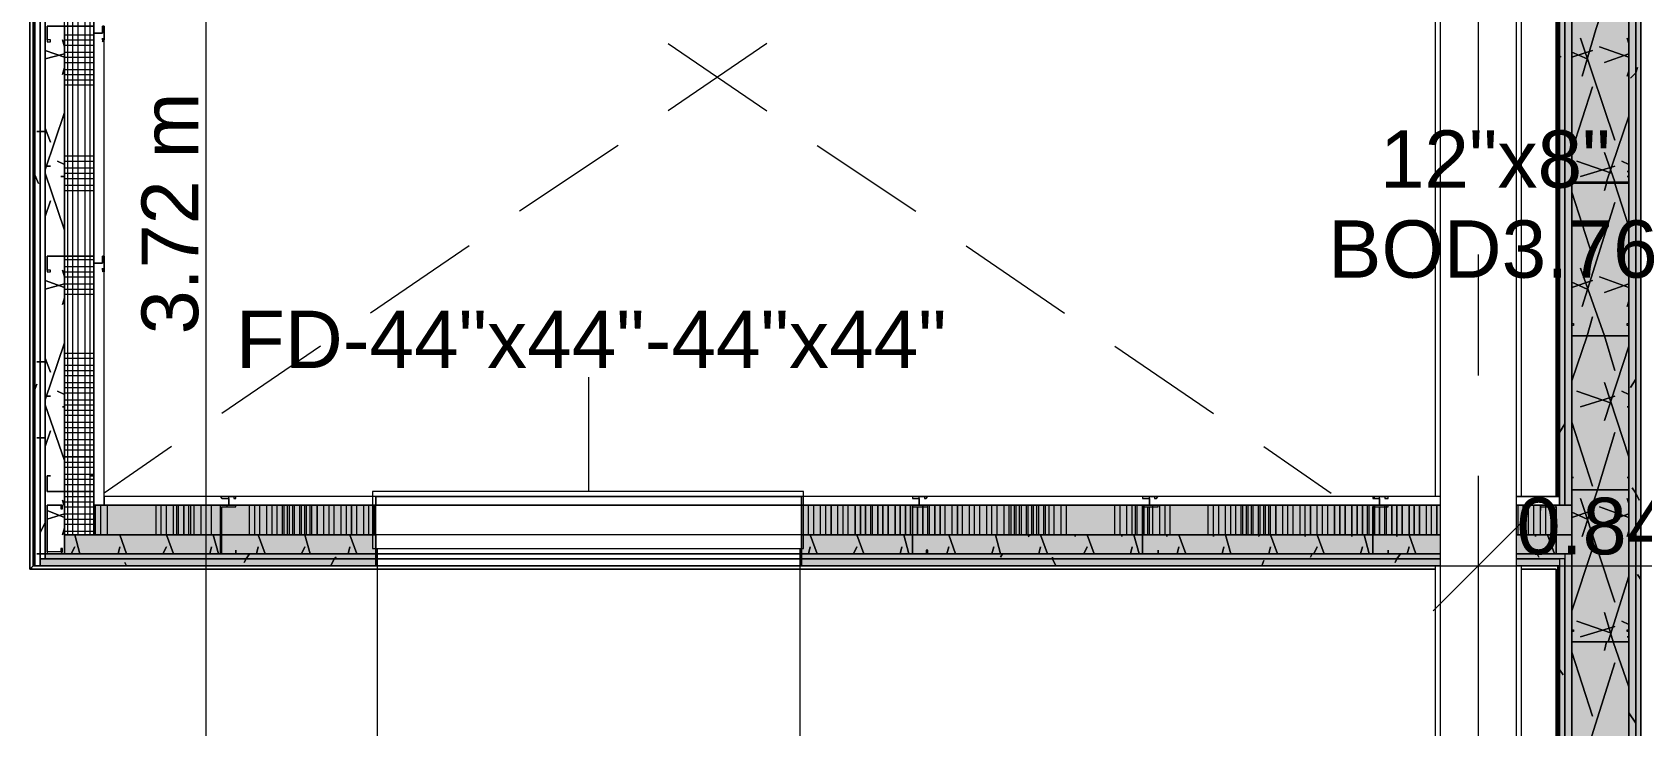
# Model space of a CAD drawing. Header units: metres. Extents: x -2 to 237, y -8 to 52.
# Drawn here: x 12.234 to 16.495, y 29.631 to 31.468 of the extents above; entities that cross this region are included whole.
import ezdxf

# ---------------------------------------------------------------- set-up
doc = ezdxf.new("R2010")
doc.units = ezdxf.units.M
doc.layers.add('HVAC - Ductos', color=5, linetype='Continuous', lineweight=0)
doc.layers.add('PDF4_Text', color=7, linetype='Continuous', lineweight=0)
doc.layers.add('PDF4_Geometry', color=7, linetype='Continuous', lineweight=0, true_color=0xaaaaaa)
doc.layers.add('PDF4_Solid Fills', color=7, linetype='Continuous', lineweight=0, true_color=0xffffff)
doc.styles.add('PDF Helvetica', font='')
doc.styles.get('PDF Helvetica').set_extended_font_data('Helvetica')

msp = doc.modelspace()

# ---------------------------------------------------------------- hatches: boundary and pattern name
at = {"layer": 'PDF4_Solid Fills', "lineweight": 0, "transparency": 33554559}
h = msp.add_hatch(color=256, dxfattribs=at)
h.paths.add_polyline_path([(16.31, 27.0947), (16.4611, 27.0947), (16.4611, 33.3898), (16.31, 33.3898)])
h.paths.add_polyline_path([(16.3832, 23.3881), (16.3832, 23.3103), (16.4611, 23.3103), (16.4611, 23.3881)])
h.paths.add_polyline_path([(16.3832, 23.3927), (16.4611, 23.3927), (16.4611, 24.8588), (16.31, 24.8588), (16.31, 23.4157), (16.3832, 23.4157)])
h = msp.add_hatch(color=256, dxfattribs=at)
h.paths.add_polyline_path([(16.31, 27.0947), (16.4611, 27.0947), (16.4611, 33.2845), (16.31, 33.2845)])
h.paths.add_polyline_path([(16.4611, 24.8588), (16.31, 24.8588), (16.31, 23.2003), (16.4611, 23.2003)])
h = msp.add_hatch(color=256, dxfattribs=at)
h.paths.add_polyline_path([(16.4611, 27.0947), (16.4795, 27.0947), (16.4795, 33.2845), (16.4611, 33.2845)])
h.paths.add_polyline_path([(16.4795, 24.8588), (16.4611, 24.8588), (16.4611, 23.3102), (16.4795, 23.3102)])
h = msp.add_hatch(color=256, dxfattribs=at)
h.paths.add_polyline_path([(16.4611, 27.0947), (16.4795, 27.0947), (16.4795, 33.2845), (16.4611, 33.2845)])
h.paths.add_polyline_path([(16.4795, 24.8588), (16.4611, 24.8588), (16.4611, 23.3102), (16.4795, 23.3102)])
h = msp.add_hatch(color=256, dxfattribs=at)
h.paths.add_polyline_path([(16.4932, 27.0947), (16.4932, 33.2845), (16.4795, 33.2845), (16.4795, 27.0947)])
h.paths.add_polyline_path([(16.4932, 23.3102), (16.4932, 24.8588), (16.4795, 24.8588), (16.4795, 23.3102)])
h = msp.add_hatch(color=256, dxfattribs=at)
h.paths.add_polyline_path([(16.4932, 27.0947), (16.4932, 33.2845), (16.4795, 33.2845), (16.4795, 27.0947)])
h.paths.add_polyline_path([(16.4932, 23.3102), (16.4932, 24.8588), (16.4795, 24.8588), (16.4795, 23.3102)])
h = msp.add_hatch(color=256, dxfattribs=at)
h.paths.add_polyline_path([(16.2916, 30.2148), (16.3099, 30.2148), (16.3099, 33.2065), (16.2916, 33.2065)])
h.paths.add_polyline_path([(16.2916, 23.4157), (16.3099, 23.4157), (16.3099, 24.8588), (16.2916, 24.8588)])
h.paths.add_polyline_path([(16.2916, 27.0947), (16.3099, 27.0947), (16.3099, 30.0865), (16.2916, 30.0865)])
h = msp.add_hatch(color=256, dxfattribs=at)
h.paths.add_polyline_path([(16.2916, 24.8588), (16.2778, 24.8588), (16.2778, 23.4157), (16.2916, 23.4157)])
h.paths.add_polyline_path([(16.2778, 30.2148), (16.2916, 30.2148), (16.2916, 33.1883), (16.2778, 33.1883)])
h.paths.add_polyline_path([(16.2778, 27.0947), (16.2916, 27.0947), (16.2916, 30.0727), (16.2778, 30.0727)])
h = msp.add_hatch(color=256, dxfattribs=at)
h.paths.add_polyline_path([(13.144, 30.1369), (13.144, 30.2148), (12.3972, 30.2148), (12.3972, 30.1369)])
h.paths.add_polyline_path([(16.1633, 30.2148), (16.1633, 30.1369), (16.3099, 30.1369), (16.3099, 30.2148), (16.2687, 30.2148), (16.2274, 30.2102), (16.2274, 30.2148)])
h.paths.add_polyline_path([(14.2711, 30.2148), (14.2711, 30.1369), (15.9617, 30.1369), (15.9617, 30.2148)])
h = msp.add_hatch(color=256, dxfattribs=at)
h.paths.add_polyline_path([(13.144, 30.1369), (13.144, 30.2148), (12.3972, 30.2148), (12.3972, 30.1369)])
h.paths.add_polyline_path([(16.1633, 30.2148), (16.1633, 30.1369), (16.3099, 30.1369), (16.3099, 30.2148)])
h.paths.add_polyline_path([(14.2711, 30.2148), (14.2711, 30.1369), (15.9617, 30.1369), (15.9617, 30.2148)])
h = msp.add_hatch(color=256, dxfattribs=at)
h.paths.add_polyline_path([(13.144, 30.0865), (13.144, 30.1369), (12.3193, 30.1369), (12.3193, 30.0865)])
h.paths.add_polyline_path([(16.1633, 30.1369), (16.1633, 30.0865), (16.3099, 30.0865), (16.3099, 30.1369)])
h.paths.add_polyline_path([(14.2711, 30.1369), (14.2711, 30.0865), (15.9617, 30.0865), (15.9617, 30.1369)])
h = msp.add_hatch(color=256, dxfattribs=at)
h.paths.add_polyline_path([(13.144, 30.0865), (13.144, 30.1369), (12.3193, 30.1369), (12.3193, 30.0865)])
h.paths.add_polyline_path([(16.1633, 30.1369), (16.1633, 30.0865), (16.3099, 30.0865), (16.3099, 30.1369)])
h.paths.add_polyline_path([(14.2711, 30.1369), (14.2711, 30.0865), (15.9617, 30.0865), (15.9617, 30.1369)])
h = msp.add_hatch(color=256, dxfattribs=at)
h.paths.add_polyline_path([(13.144, 30.0727), (13.144, 30.0865), (12.2689, 30.0865), (12.2689, 30.0727)])
h.paths.add_polyline_path([(16.1633, 30.0865), (16.1633, 30.0727), (16.2916, 30.0727), (16.2916, 30.0865)])
h.paths.add_polyline_path([(14.2711, 30.0865), (14.2711, 30.0727), (15.9617, 30.0727), (15.9617, 30.0865)])
h = msp.add_hatch(color=256, dxfattribs=at)
h.paths.add_polyline_path([(13.144, 30.0727), (13.144, 30.0865), (12.2689, 30.0865), (12.2689, 30.0727)])
h.paths.add_polyline_path([(16.1633, 30.0865), (16.1633, 30.0727), (16.2916, 30.0727), (16.2916, 30.0865)])
h.paths.add_polyline_path([(14.2711, 30.0865), (14.2711, 30.0727), (15.9617, 30.0727), (15.9617, 30.0865)])
h = msp.add_hatch(color=256, dxfattribs=at)
h.paths.add_polyline_path([(16.2916, 27.0947), (16.3099, 27.0947), (16.3099, 30.0865), (16.2916, 30.0865)])
h.paths.add_polyline_path([(16.2916, 23.4157), (16.3099, 23.4157), (16.3099, 24.8588), (16.2916, 24.8588)])
h = msp.add_hatch(color=256, dxfattribs=at)
h.paths.add_polyline_path([(13.144, 30.0544), (13.144, 30.0727), (12.2552, 30.0727), (12.2552, 30.0544)])
h.paths.add_polyline_path([(16.1633, 30.0544), (16.2778, 30.0544), (16.2778, 30.0727), (16.1633, 30.0727)])
h.paths.add_polyline_path([(15.9617, 30.0544), (15.9617, 30.0727), (14.2711, 30.0727), (14.2711, 30.0544)])
h = msp.add_hatch(color=256, dxfattribs=at)
h.paths.add_polyline_path([(13.144, 30.0544), (13.144, 30.0727), (12.2552, 30.0727), (12.2552, 30.0544)])
h.paths.add_polyline_path([(16.1633, 30.0544), (16.2778, 30.0544), (16.2778, 30.0727), (16.1633, 30.0727)])
h.paths.add_polyline_path([(15.9617, 30.0544), (15.9617, 30.0727), (14.2711, 30.0727), (14.2711, 30.0544)])
h = msp.add_hatch(color=256, dxfattribs=at)
h.paths.add_polyline_path([(16.2778, 27.0947), (16.2916, 27.0947), (16.2916, 30.0727), (16.2778, 30.0727)])
h.paths.add_polyline_path([(16.2778, 23.4157), (16.2916, 23.4157), (16.2916, 24.8588), (16.2778, 24.8588)])

# ---------------------------------------------------------------- linework, layer by layer
at = {"layer": 'HVAC - Ductos', "lineweight": 0}
for points in [[(12.695, 28.8861), (12.695, 33.0828)], [(13.7076, 30.2514), (13.7076, 30.5538)], [(16.0625, 30.2927), (16.0625, 30.0544), (16.0625, 29.8162)], [(16.1816, 30.1736), (16.0625, 30.0544), (15.9434, 29.9353)], [(15.8242, 30.0544), (17.1438, 30.0544)]]:
    msp.add_lwpolyline(points, dxfattribs=at)
for points in [[(14.2757, 30.2514), (13.1348, 30.2514), (13.1348, 30.1002), (14.2757, 30.1002)], [(14.2665, 30.1002), (14.2665, 24.4052), (13.1486, 24.4052), (13.1486, 30.1002)]]:
    msp.add_lwpolyline(points, close=True, dxfattribs=at)
at = {"layer": 'PDF4_Geometry', "lineweight": 0}
for points in [[(16.1633, 30.0544), (16.2778, 30.0544), (16.2778, 27.0947), (16.4932, 27.0947), (16.4932, 33.2845), (18.7565, 33.2845), (18.7565, 33.3898), (16.2778, 33.3898), (6.4457, 33.3898), (6.4457, 33.1745), (6.4457, 27.1771), (6.6656, 27.1771), (6.6656, 30.0727), (9.6574, 30.0727), (9.8406, 30.0727), (9.8406, 30.4072), (9.6574, 30.4072), (9.6574, 30.2606), (9.4787, 30.2606)], [(16.2778, 27.0947), (16.4932, 27.0947), (16.4932, 33.2845), (16.4795, 33.2845)], [(16.2916, 27.0947), (16.31, 27.0947), (16.4611, 27.0947), (16.4611, 33.2845), (16.31, 33.2845), (16.31, 33.2065), (16.31, 30.2148), (16.31, 30.1369)], [(16.4611, 24.8588), (16.4795, 24.8588), (16.4795, 25.0375), (16.4795, 27.0947), (16.4795, 33.2845), (16.4611, 33.2845)], [(14.2711, 30.2148), (14.2711, 30.1369), (14.5644, 30.1369), (15.1737, 30.1369), (15.783, 30.1369), (15.9617, 30.1369), (15.783, 30.1369), (15.1737, 30.1369), (14.5644, 30.1369), (14.2711, 30.1369), (14.2711, 30.0865), (15.9617, 30.0865), (14.2711, 30.0865), (13.144, 30.0865), (12.4247, 30.0865), (12.3193, 30.0865), (12.2689, 30.0865), (12.2689, 33.1745), (12.2689, 33.1883), (12.2689, 33.2065), (12.3193, 33.2065), (12.2689, 33.2065), (9.8086, 33.2065)], [(12.3193, 33.1653), (12.3193, 33.2065), (12.2689, 33.2065), (12.2689, 30.0865), (12.3193, 30.0865), (12.3193, 30.2514), (12.3193, 30.8745), (12.3193, 31.4839), (12.3193, 32.0933), (12.3193, 32.7026)], [(12.3193, 33.2065), (12.3193, 33.1653), (12.3193, 33.1745), (12.3193, 33.2065), (12.3972, 33.2065), (12.3972, 33.1883), (12.3972, 33.1745), (12.4247, 33.1745), (16.2778, 33.1745), (16.2778, 30.2376), (16.2778, 33.1287), (16.2778, 30.2376)], [(12.3193, 31.4839), (12.3193, 30.8745), (12.3193, 30.2514), (12.3193, 30.1369), (12.3972, 30.1369), (12.3972, 33.2065)], [(6.7985, 30.2606), (6.6656, 30.2606), (6.6656, 33.1745), (9.6574, 33.1745), (9.6574, 31.5435), (9.8406, 31.5435), (9.8406, 33.1745), (12.2369, 33.1745), (12.2369, 30.0544), (12.4247, 30.0544), (13.144, 30.0544), (13.144, 30.2376), (12.4247, 30.2376), (12.4247, 30.8379)], [(14.2711, 30.0865), (14.2711, 30.0727), (13.144, 30.0727), (12.4247, 30.0727), (12.2689, 30.0727), (12.2552, 30.0727), (12.2552, 33.1745), (12.2552, 33.1883), (9.8269, 33.1883), (9.8269, 33.1745), (9.8269, 31.5435), (9.8406, 31.5435), (9.8406, 30.4072), (9.8406, 30.0773), (9.8406, 30.0727), (9.8269, 30.0727), (9.6574, 30.0727)], [(13.144, 30.0727), (13.144, 30.0544), (12.2415, 30.0544), (13.144, 30.0544), (14.2711, 30.0544), (14.2711, 30.0727), (14.2711, 30.0544), (15.9617, 30.0544), (14.2711, 30.0544), (13.144, 30.0544), (12.4247, 30.0544), (12.2552, 30.0544), (12.2415, 30.0544), (12.2369, 30.0544), (12.2415, 30.0544), (12.2415, 33.1745), (9.8406, 33.1745)], [(12.2552, 30.0544), (12.2369, 30.0544), (12.2369, 33.1745), (12.0032, 33.1745)], [(12.0032, 33.1745), (12.2369, 33.1745), (12.0032, 33.1745), (12.2369, 33.1745), (12.2369, 30.0544), (12.2552, 30.0544), (12.4247, 30.0544)], [(12.0032, 33.1699), (12.2369, 33.1699), (12.2369, 30.0544), (12.2323, 30.0498)], [(12.2323, 30.0498), (12.2369, 30.0544), (12.2369, 33.1699), (12.0032, 33.1699)], [(12.2369, 33.1745), (12.2369, 30.0544), (12.2369, 33.1745)], [(12.2369, 33.1745), (12.2369, 30.0544), (12.2369, 33.1745)], [(16.2916, 30.2148), (16.2916, 33.1883), (16.2778, 33.1883), (12.3972, 33.1883)], [(13.144, 30.0544), (13.144, 30.2376), (14.2711, 30.2376), (14.2711, 30.2148), (13.144, 30.2148), (12.4247, 30.2148), (12.3972, 30.2148), (12.3972, 33.1745), (12.4247, 33.1745), (16.2778, 33.1745), (16.2733, 33.1699), (16.2687, 33.1653), (12.4247, 33.1653), (16.2687, 33.1653), (16.2733, 33.1699), (16.2778, 33.1745), (12.4247, 33.1745), (16.2778, 33.1745), (16.2778, 30.2376), (16.2778, 33.1745), (12.4247, 33.1745), (16.2778, 33.1745), (12.4247, 33.1745)], [(12.4247, 32.7026), (12.4247, 33.1745), (12.3972, 33.1745), (12.3972, 30.2148), (12.4247, 30.2148), (12.4247, 30.8379)], [(12.4247, 32.7026), (12.4247, 33.1745), (16.2778, 33.1745), (16.2778, 30.2376), (16.1633, 30.2376)], [(16.1633, 28.6799), (16.1633, 32.6431), (16.1633, 32.6476), (16.1633, 32.6522), (16.1587, 32.6567), (16.1541, 32.6567), (16.1495, 32.6613), (16.1404, 32.6613), (15.9846, 32.6613), (15.98, 32.6613), (15.9755, 32.6567), (15.9709, 32.6567), (15.9663, 32.6522), (15.9617, 32.6476), (15.9617, 32.6431), (15.9617, 28.6799)], [(16.0625, 32.4644), (16.0625, 31.1952)], [(15.948, 32.2902), (15.948, 30.2376)], [(16.1771, 30.2376), (16.1771, 32.2902)], [(15.9617, 30.1369), (15.783, 30.1369), (15.1737, 30.1369), (14.5644, 30.1369), (14.2711, 30.1369), (13.144, 30.1369), (12.7363, 30.1369), (13.144, 30.1369), (13.144, 30.2148), (12.3972, 30.2148), (12.3972, 30.1369), (12.7317, 30.1369), (12.4247, 30.1369), (12.3972, 30.1369), (12.3193, 30.1369), (12.3193, 30.2514), (12.3193, 30.8745), (12.3193, 31.4839)], [(12.4247, 30.8745), (12.4247, 31.4472)], [(12.4247, 30.8745), (12.4247, 31.4472)], [(14.1794, 31.438), (13.9183, 31.2594)], [(13.9183, 31.438), (14.1794, 31.2594)], [(13.7854, 31.1677), (13.5243, 30.9937)], [(14.3123, 31.1677), (14.5735, 30.9937)], [(13.3914, 30.902), (13.1302, 30.7234)], [(14.7064, 30.902), (14.9675, 30.7234)], [(12.3972, 30.8654), (12.3972, 30.8699)], [(16.0625, 30.8791), (16.0625, 30.5584)], [(12.9974, 30.6363), (12.7363, 30.4576)], [(15.1004, 30.6363), (15.3615, 30.4576)], [(12.6034, 30.3705), (12.4247, 30.2468)], [(15.4944, 30.3705), (15.6731, 30.2468)], [(12.75, 30.2102), (12.75, 30.2148)], [(12.7729, 30.2331), (12.7729, 30.2376)], [(14.2711, 30.0544), (15.9617, 30.0544), (14.2711, 30.0544), (14.2711, 30.2376), (14.2711, 30.2148), (15.9617, 30.2148), (14.2711, 30.2148), (14.2711, 30.1369), (13.144, 30.1369), (13.144, 30.2148)], [(15.9617, 30.2376), (14.2711, 30.2376), (13.144, 30.2376), (13.144, 30.2148), (14.2711, 30.2148), (15.9617, 30.2148)], [(15.9617, 30.2376), (14.2711, 30.2376), (14.2711, 30.0544), (15.9617, 30.0544)], [(15.7876, 30.2331), (15.7876, 30.2376), (15.7922, 30.2376)], [(16.0625, 30.2422), (16.0625, 28.9731)], [(16.1633, 30.2376), (16.2778, 30.2376), (16.2778, 30.2148), (16.1633, 30.2148), (16.2778, 30.2148), (16.2916, 30.2148), (16.31, 30.2148), (16.31, 30.1369), (16.2778, 30.1369), (16.2687, 30.1369), (16.1633, 30.1369), (16.2687, 30.1369), (16.31, 30.1369), (16.31, 30.2148), (16.1633, 30.2148)], [(12.7317, 30.1964), (12.7363, 30.1964)], [(12.7317, 30.1369), (12.3193, 30.1369), (12.3193, 30.0865), (13.144, 30.0865), (14.2711, 30.0865), (14.2711, 30.1369)], [(12.7363, 30.1369), (13.144, 30.1369), (13.144, 30.0865), (13.144, 30.0727), (14.2711, 30.0727), (15.9617, 30.0727)], [(13.144, 30.1369), (13.144, 30.0865)], [(16.1633, 30.0865), (16.31, 30.0865), (16.31, 30.1369), (16.2687, 30.1369), (16.1633, 30.1369)], [(15.9617, 30.0865), (14.2711, 30.0865), (14.2711, 30.0727), (15.9617, 30.0727), (14.2711, 30.0727)], [(16.2778, 23.4157), (16.2916, 23.4157), (16.31, 23.4157), (16.31, 24.8588), (16.31, 25.0375), (16.31, 24.8588), (16.4611, 24.8588), (16.4611, 25.0375), (16.4611, 27.0947), (16.4611, 25.0375), (16.31, 25.0375), (16.31, 27.0947), (16.31, 30.0865), (16.2916, 30.0865), (16.2778, 30.0865), (16.1633, 30.0865), (16.2916, 30.0865), (16.2916, 30.0727), (16.1633, 30.0727), (16.2778, 30.0727), (16.2778, 30.0544), (16.1633, 30.0544), (16.2778, 30.0544), (16.1771, 30.0544)], [(6.6656, 23.4203), (6.6656, 30.0407), (6.6656, 23.4203), (16.2778, 23.4203), (16.2778, 30.0544), (16.2778, 23.4157), (16.2778, 24.8588), (16.2778, 25.0375), (16.2778, 27.0947), (16.2778, 25.0375), (16.2916, 25.0375), (16.2916, 27.0947), (16.2916, 25.0375), (16.31, 25.0375), (16.31, 27.0947)], [(15.948, 30.0544), (12.2369, 30.0544), (15.948, 30.0544), (12.2369, 30.0544), (12.2323, 30.0498), (12.2323, 30.0453), (12.2277, 30.0453), (15.948, 30.0453), (12.2277, 30.0453), (12.2323, 30.0453), (12.2323, 30.0498), (12.2369, 30.0544), (15.948, 30.0544), (12.2369, 30.0544), (15.948, 30.0544), (12.2369, 30.0544), (15.948, 30.0544), (15.948, 28.5746), (15.948, 28.5654), (15.9526, 28.5608), (15.9571, 28.5562), (15.9617, 28.5516), (15.9709, 28.5516), (15.9755, 28.5516)], [(13.144, 30.0544), (14.2711, 30.0544), (13.144, 30.0544)], [(16.1495, 28.5516), (16.1541, 28.5516), (16.1633, 28.5516), (16.1679, 28.5562), (16.1725, 28.5608), (16.1771, 28.5654), (16.1771, 28.5746), (16.1771, 30.0544), (16.2733, 30.0544), (16.2733, 23.4203), (16.2733, 30.0544), (16.1771, 30.0544), (16.2778, 30.0544), (16.2778, 23.4203)], [(16.2687, 23.4294), (16.2687, 30.0453), (16.2687, 23.4294), (16.2687, 23.4248), (16.2733, 23.4203), (16.2778, 23.4203), (16.2778, 30.0544), (16.2778, 27.0947), (16.2778, 25.0375), (16.2778, 24.8588), (16.2778, 23.4157), (16.2778, 24.8588), (16.2778, 25.0375), (16.2778, 27.0947), (16.2916, 27.0947), (16.2916, 30.0727), (16.2778, 30.0727), (16.1633, 30.0727)], [(16.1633, 30.0544), (16.2778, 30.0544), (16.1633, 30.0544)], [(16.1771, 30.0544), (16.2778, 30.0544), (16.1771, 30.0544)], [(16.1771, 30.0544), (16.2778, 30.0544), (16.1771, 30.0544)], [(16.2687, 23.4294), (16.2687, 30.0453), (16.2687, 23.4294)], [(16.2778, 23.4203), (16.2778, 30.0544), (16.2778, 23.4157), (16.2916, 23.4157), (16.2916, 24.8588), (16.2916, 25.0375), (16.2916, 24.8588), (16.2778, 24.8588)], [(16.2778, 30.0544), (16.2778, 27.0947), (16.2778, 30.0544)]]:
    msp.add_lwpolyline(points, dxfattribs=at)
for points in [[(16.2778, 33.3898), (16.2778, 30.2376), (16.2778, 33.2065), (16.2778, 33.3577)], [(16.2778, 30.2148), (16.2916, 30.2148), (16.2916, 33.2065), (16.2916, 33.3577), (16.2916, 33.3898), (16.2778, 33.3898), (16.2778, 33.3577), (16.2778, 33.2065)], [(16.2916, 30.2148), (16.31, 30.2148), (16.31, 33.1287), (16.31, 33.3898), (16.2916, 33.3898), (16.2916, 33.3577), (16.2916, 33.2065)], [(16.31, 27.0947), (16.4611, 27.0947), (16.4611, 33.3898), (16.31, 33.3898), (16.31, 33.1287)], [(16.4611, 27.0947), (16.4795, 27.0947), (16.4795, 33.2845), (16.4611, 33.2845)], [(16.4795, 27.0947), (16.4932, 27.0947), (16.4932, 33.2845), (16.4795, 33.2845)], [(16.4932, 33.2845), (16.4932, 28.3729), (16.4932, 33.2845), (16.4932, 28.3592), (16.4932, 33.2845), (16.4932, 28.3592)], [(16.4932, 24.8588), (16.4932, 25.0375), (16.4932, 27.0947), (16.4932, 33.2845), (16.4932, 27.0947), (16.4932, 25.0375)], [(15.948, 30.0453), (12.2277, 30.0453), (12.2277, 33.1653), (12.2277, 30.0453), (12.2277, 33.1653), (12.2277, 30.0453)], [(12.2369, 30.0544), (12.2415, 30.0544), (12.2415, 33.1745), (12.2369, 33.1745)], [(12.2415, 33.1745), (12.2415, 30.0544), (12.2552, 30.0544), (12.2552, 33.1745)], [(12.2689, 30.0727), (12.2689, 33.1883), (12.2552, 33.1883), (12.2552, 30.0727)], [(16.2687, 33.1653), (16.2733, 33.1699), (16.2778, 33.1745), (16.2733, 33.1699), (16.2687, 33.1653), (16.2687, 30.2376), (16.2687, 33.1653), (12.4247, 33.1653), (16.2687, 33.1653), (16.2687, 30.2376)], [(16.2733, 30.2376), (16.2733, 33.1699), (12.4247, 33.1699), (16.2733, 33.1699)], [(16.2778, 30.2376), (16.2778, 33.1745), (16.2778, 30.2376), (16.2778, 30.2148)], [(12.3972, 31.4426), (12.3972, 31.4655), (12.4201, 31.4655), (12.4201, 31.4839), (12.4247, 31.4839), (12.4247, 31.4472), (12.4201, 31.4472), (12.4201, 31.4518), (12.4201, 31.4472), (12.4201, 31.4426), (12.4247, 31.4472), (12.4247, 31.4839), (12.4201, 31.4839), (12.4201, 31.4655), (12.3972, 31.4655), (12.3972, 31.4839), (12.2735, 31.4839), (12.2735, 31.4472), (12.2735, 31.4426), (12.2827, 31.4426), (12.2827, 31.4472), (12.2735, 31.4472), (12.2735, 31.4839), (12.3972, 31.4839)], [(16.4611, 31.0715), (16.4611, 31.0669), (16.31, 31.0669), (16.31, 31.0715), (16.31, 31.099), (16.3145, 31.099), (16.31, 31.099), (16.31, 31.0715), (16.4611, 31.0715), (16.4611, 31.099)], [(16.4565, 31.099), (16.4611, 31.099)], [(12.3972, 30.8333), (12.3972, 30.8562), (12.4201, 30.8562), (12.4201, 30.8745), (12.4247, 30.8745), (12.4247, 30.8379), (12.4247, 30.8333), (12.4201, 30.8379), (12.4201, 30.8425), (12.4201, 30.8379), (12.4201, 30.8333), (12.4247, 30.8379), (12.4247, 30.8745), (12.4201, 30.8745), (12.4201, 30.8562), (12.3972, 30.8562), (12.3972, 30.8745), (12.2735, 30.8745), (12.2735, 30.8379), (12.2735, 30.8333), (12.2827, 30.8333), (12.2827, 30.8379), (12.2735, 30.8379), (12.2735, 30.8745), (12.3972, 30.8745)], [(16.4611, 30.6638), (16.31, 30.6638), (16.31, 30.6958), (16.3145, 30.6958), (16.3145, 30.6912), (16.31, 30.6912), (16.31, 30.6638), (16.4611, 30.6638), (16.4611, 30.6912), (16.4565, 30.6912), (16.4565, 30.6958), (16.4611, 30.6958)], [(12.2735, 30.2881), (12.2735, 30.2927), (12.2827, 30.2927), (12.2735, 30.2927), (12.2735, 30.2881), (12.2735, 30.2514), (12.3972, 30.2514), (12.3972, 30.2881), (12.3972, 30.2927), (12.3881, 30.2927), (12.3972, 30.2927), (12.3972, 30.2881), (12.3972, 30.2514), (12.2735, 30.2514)], [(16.4611, 30.2606), (16.4611, 30.256), (16.31, 30.256), (16.31, 30.2606), (16.31, 30.2881), (16.3145, 30.2881), (16.31, 30.2881), (16.31, 30.2606), (16.31, 30.256), (16.4611, 30.256), (16.4611, 30.2606), (16.4611, 30.2881)], [(16.4565, 30.2881), (16.4611, 30.2881)], [(12.3101, 30.2148), (12.3101, 30.2056), (12.3147, 30.2056), (12.3147, 30.2148), (12.3101, 30.2148), (12.2735, 30.2148), (12.2735, 30.0911), (12.2735, 30.0865), (12.3101, 30.0865), (12.3147, 30.0911), (12.3147, 30.1002), (12.3101, 30.1002), (12.3101, 30.0911), (12.2735, 30.0911), (12.2735, 30.2148)], [(12.4247, 30.2376), (12.4247, 30.2148), (13.144, 30.2148), (13.144, 30.2376)], [(12.7729, 30.2148), (12.7546, 30.2148), (12.7546, 30.2331), (12.7546, 30.2376), (12.7363, 30.2376), (12.7729, 30.2376), (12.7683, 30.2376), (12.7683, 30.2331), (12.7729, 30.2331), (12.7729, 30.2376), (12.7363, 30.2376), (12.7317, 30.2376), (12.7363, 30.2331), (12.7546, 30.2331), (12.7546, 30.2148), (12.7363, 30.2148), (12.7317, 30.2148), (12.7317, 30.2102), (12.7317, 30.0865), (12.7363, 30.0865), (12.7729, 30.0865), (12.7729, 30.0956), (12.7729, 30.0865), (12.7363, 30.0865), (12.7363, 30.2102), (12.7729, 30.2102)], [(14.6055, 30.2148), (14.5826, 30.2148), (14.5826, 30.2331), (14.5826, 30.2376), (14.5644, 30.2376), (14.601, 30.2376), (14.5964, 30.2376), (14.5964, 30.2331), (14.601, 30.2331), (14.6055, 30.2376), (14.601, 30.2376), (14.5644, 30.2376), (14.5644, 30.2331), (14.5826, 30.2331), (14.5826, 30.2148), (14.5644, 30.2148), (14.5644, 30.2102), (14.5644, 30.0865), (14.601, 30.0865), (14.6055, 30.0865), (14.6055, 30.0956), (14.601, 30.0956), (14.601, 30.0865), (14.5644, 30.0865), (14.5644, 30.2102), (14.6055, 30.2102)], [(15.2149, 30.2148), (15.192, 30.2148), (15.192, 30.2331), (15.192, 30.2376), (15.1737, 30.2376), (15.2104, 30.2376), (15.2149, 30.2376), (15.2104, 30.2376), (15.2058, 30.2376), (15.2058, 30.2331), (15.2104, 30.2331), (15.2149, 30.2376), (15.2104, 30.2376), (15.1737, 30.2376), (15.1737, 30.2331), (15.192, 30.2331), (15.192, 30.2148), (15.1737, 30.2148), (15.1737, 30.2102), (15.1737, 30.0865), (15.2104, 30.0865), (15.2149, 30.0865), (15.2149, 30.0956), (15.2149, 30.0865), (15.2104, 30.0865), (15.1737, 30.0865), (15.1737, 30.2102), (15.2149, 30.2102)], [(15.8242, 30.2148), (15.8014, 30.2148), (15.8014, 30.2331), (15.8014, 30.2376), (15.783, 30.2376), (15.8242, 30.2376), (15.8151, 30.2376), (15.8151, 30.2331), (15.8242, 30.2331), (15.8242, 30.2376), (15.783, 30.2376), (15.783, 30.2331), (15.8014, 30.2331), (15.8014, 30.2148), (15.783, 30.2148), (15.783, 30.2102), (15.783, 30.0865), (15.8197, 30.0865), (15.8242, 30.0865), (15.8242, 30.0956), (15.8242, 30.0865), (15.8197, 30.0865), (15.783, 30.0865), (15.783, 30.2102), (15.8242, 30.2102)], [(16.2274, 30.0865), (16.2274, 30.0956), (16.2274, 30.0865), (16.2687, 30.0865), (16.2687, 30.2102), (16.2687, 30.2148), (16.2274, 30.2148), (16.2274, 30.2102), (16.2274, 30.201), (16.2274, 30.2102), (16.2687, 30.2102), (16.2687, 30.0865)], [(13.144, 30.0727), (13.144, 30.0865), (12.2689, 30.0865), (12.2689, 30.0727)], [(16.2916, 27.0947), (16.31, 27.0947), (16.31, 30.0865), (16.2916, 30.0865)], [(13.144, 30.0544), (13.144, 30.0727), (12.2552, 30.0727), (12.2552, 30.0544)], [(16.1771, 30.0453), (16.2687, 30.0453)], [(16.1771, 30.0453), (16.2687, 30.0453)], [(16.2778, 27.0947), (16.2916, 27.0947), (16.2916, 30.0727), (16.2778, 30.0727)], [(16.4611, 29.8528), (16.31, 29.8528), (16.31, 29.8849), (16.3145, 29.8849), (16.3145, 29.8803), (16.31, 29.8803), (16.31, 29.8528), (16.4611, 29.8528), (16.4611, 29.8803), (16.4565, 29.8803), (16.4565, 29.8849), (16.4611, 29.8849)]]:
    msp.add_lwpolyline(points, close=True, dxfattribs=at)
at = {"layer": 'PDF4_Geometry', "color": 254, "lineweight": 0, "true_color": 0xeaeaea}
for points in [[(12.3285, 30.1369), (12.3285, 33.2065)], [(12.3422, 30.1369), (12.3422, 33.2065)], [(12.356, 30.1369), (12.356, 30.2514), (12.356, 30.8745), (12.356, 31.4839), (12.356, 32.0933), (12.356, 32.7026)], [(12.3743, 30.1369), (12.3743, 30.2514), (12.3743, 30.8745), (12.3743, 31.4839), (12.3743, 32.0933), (12.3743, 32.7026)], [(12.3881, 30.1369), (12.3881, 30.2514), (12.3881, 30.8745), (12.3881, 31.4839), (12.3881, 32.0933), (12.3881, 32.7026)], [(12.3193, 31.461), (12.3972, 31.461)], [(12.3193, 31.4472), (12.3972, 31.4472)], [(12.3193, 31.4334), (12.3972, 31.4334)], [(12.3193, 31.4152), (12.3972, 31.4152)], [(12.3193, 31.4014), (12.3972, 31.4014)], [(12.3193, 31.3877), (12.3972, 31.3877)], [(12.3193, 31.3693), (12.3972, 31.3693)], [(12.3193, 31.3556), (12.3972, 31.3556)], [(12.3193, 31.3418), (12.3972, 31.3418)], [(12.3193, 31.3281), (12.3972, 31.3281)], [(12.3193, 31.1403), (12.3972, 31.1403)], [(12.3193, 31.1265), (12.3972, 31.1265)], [(12.3193, 31.1082), (12.3972, 31.1082)], [(12.3193, 31.0944), (12.3972, 31.0944)], [(12.3193, 31.0807), (12.3972, 31.0807)], [(12.3193, 31.0623), (12.3972, 31.0623)], [(12.3193, 31.0486), (12.3972, 31.0486)], [(12.3193, 30.8654), (12.3972, 30.8654)], [(12.3193, 30.847), (12.3972, 30.847)], [(12.3193, 30.8333), (12.3972, 30.8333)], [(12.3193, 30.8196), (12.3972, 30.8196)], [(12.3193, 30.8012), (12.3972, 30.8012)], [(12.3193, 30.7874), (12.3972, 30.7874)], [(12.3193, 30.7737), (12.3972, 30.7737)], [(12.3193, 30.6179), (12.3972, 30.6179)], [(12.3193, 30.6042), (12.3972, 30.6042)], [(12.3193, 30.5859), (12.3972, 30.5859)], [(12.3193, 30.5721), (12.3972, 30.5721)], [(12.3193, 30.5584), (12.3972, 30.5584)], [(12.3193, 30.5401), (12.3972, 30.5401)], [(12.3193, 30.5263), (12.3972, 30.5263)], [(12.3193, 30.5125), (12.3972, 30.5125)], [(12.3193, 30.4943), (12.3972, 30.4943)], [(12.3193, 30.4805), (12.3972, 30.4805)], [(12.3193, 30.4667), (12.3972, 30.4667)], [(12.3193, 30.453), (12.3972, 30.453)], [(12.3193, 30.4347), (12.3972, 30.4347)], [(12.3193, 30.4209), (12.3972, 30.4209)], [(12.3193, 30.4072), (12.3972, 30.4072)], [(12.3193, 30.3889), (12.3972, 30.3889)], [(12.3193, 30.3751), (12.3972, 30.3751)], [(12.3193, 30.3614), (12.3972, 30.3614)], [(12.3193, 30.3293), (12.3972, 30.3293)], [(12.3193, 30.3156), (12.3972, 30.3156)], [(12.3193, 30.2972), (12.3972, 30.2972)], [(12.3193, 30.2835), (12.3972, 30.2835)], [(12.3193, 30.2698), (12.3972, 30.2698)], [(12.3193, 30.2514), (12.3972, 30.2514)], [(12.3193, 30.2376), (12.3972, 30.2376)], [(12.3193, 30.224), (12.3972, 30.224)], [(12.4018, 30.1369), (12.4018, 30.2148)], [(12.4155, 30.1369), (12.4155, 30.2148)], [(12.4339, 30.1369), (12.4339, 30.2148)], [(12.5622, 30.1369), (12.5622, 30.2148)], [(12.5759, 30.1369), (12.5759, 30.2148)], [(12.5896, 30.1369), (12.5896, 30.2148)], [(12.608, 30.1369), (12.608, 30.2148)], [(12.6171, 30.1369), (12.6171, 30.2148)], [(12.6217, 30.1369), (12.6217, 30.2148)], [(12.6492, 30.1369), (12.6492, 30.2148)], [(12.6538, 30.1369), (12.6538, 30.2148)], [(12.663, 30.1369), (12.663, 30.2148)], [(12.6812, 30.1369), (12.6812, 30.2148)], [(12.695, 30.1369), (12.695, 30.2148)], [(12.7088, 30.1369), (12.7088, 30.2148)], [(12.8095, 30.1369), (12.8095, 30.2148)], [(12.8233, 30.1369), (12.8233, 30.2148)], [(12.8371, 30.1369), (12.8371, 30.2148)], [(12.8553, 30.1369), (12.8553, 30.2148)], [(12.8691, 30.1369), (12.8691, 30.2148)], [(12.8829, 30.1369), (12.8829, 30.2148)], [(12.8966, 30.1369), (12.8966, 30.2148)], [(12.9012, 30.1369), (12.9012, 30.2148)], [(12.9104, 30.1369), (12.9104, 30.2148)], [(12.915, 30.1369), (12.915, 30.2148)], [(12.9241, 30.1369), (12.9241, 30.2148)], [(12.9287, 30.1369), (12.9287, 30.2148)], [(12.9424, 30.1369), (12.9424, 30.2148)], [(12.947, 30.1369), (12.947, 30.2148)], [(12.9561, 30.1369), (12.9561, 30.2148)], [(12.9607, 30.1369), (12.9607, 30.2148)], [(12.9699, 30.1369), (12.9699, 30.2148)], [(12.9745, 30.1369), (12.9745, 30.2148)], [(13.0066, 30.1369), (13.0066, 30.2148)], [(13.0204, 30.1369), (13.0204, 30.2148)], [(13.034, 30.1369), (13.034, 30.2148)], [(13.0524, 30.1369), (13.0524, 30.2148)], [(13.0662, 30.1369), (13.0662, 30.2148)], [(13.0936, 30.1369), (13.0936, 30.2148)], [(13.112, 30.1369), (13.112, 30.2148)], [(13.1257, 30.1369), (13.1257, 30.2148)], [(14.2757, 30.1369), (14.2757, 30.2148)], [(14.2895, 30.1369), (14.2895, 30.2148)], [(14.3032, 30.1369), (14.3032, 30.2148)], [(14.3215, 30.1369), (14.3215, 30.2148)], [(14.3352, 30.1369), (14.3352, 30.2148)], [(14.3673, 30.1369), (14.3673, 30.2148)], [(14.3811, 30.1369), (14.3811, 30.2148)], [(14.3948, 30.1369), (14.3948, 30.2148)], [(14.4543, 30.1369), (14.4543, 30.2148)], [(14.4589, 30.1369), (14.4589, 30.2148)], [(14.5598, 30.1369), (14.5598, 30.2148)], [(14.5644, 30.1369), (14.5644, 30.2148)], [(14.6055, 30.1369), (14.6055, 30.2148)], [(14.6101, 30.1369), (14.6101, 30.2148)], [(14.6514, 30.1369), (14.6514, 30.2148)], [(14.6697, 30.1369), (14.6697, 30.2148)], [(14.6972, 30.1369), (14.6972, 30.2148)], [(14.7155, 30.1369), (14.7155, 30.2148)], [(14.7292, 30.1369), (14.7292, 30.2148)], [(14.743, 30.1369), (14.743, 30.2148)], [(14.7613, 30.1369), (14.7613, 30.2148)], [(14.775, 30.1369), (14.775, 30.2148)], [(14.7888, 30.1369), (14.7888, 30.2148)], [(14.8072, 30.1369), (14.8072, 30.2148)], [(14.8209, 30.1369), (14.8209, 30.2148)], [(14.8255, 30.1369), (14.8255, 30.2148)], [(14.8347, 30.1369), (14.8347, 30.2148)], [(14.8393, 30.1369), (14.8393, 30.2148)], [(14.8484, 30.1369), (14.8484, 30.2148)], [(14.853, 30.1369), (14.853, 30.2148)], [(14.8667, 30.1369), (14.8667, 30.2148)], [(14.8713, 30.1369), (14.8713, 30.2148)], [(14.8804, 30.1369), (14.8804, 30.2148)], [(14.885, 30.1369), (14.885, 30.2148)], [(14.8942, 30.1369), (14.8942, 30.2148)], [(14.8988, 30.1369), (14.8988, 30.2148)], [(14.9125, 30.1369), (14.9125, 30.2148)], [(14.9171, 30.1369), (14.9171, 30.2148)], [(14.9263, 30.1369), (14.9263, 30.2148)], [(14.94, 30.1369), (14.94, 30.2148)], [(14.9583, 30.1369), (14.9583, 30.2148)], [(14.9721, 30.1369), (14.9721, 30.2148)], [(15.1004, 30.1369), (15.1004, 30.2148)], [(15.1142, 30.1369), (15.1142, 30.2148)], [(15.1324, 30.1369), (15.1324, 30.2148)], [(15.1462, 30.1369), (15.1462, 30.2148)], [(15.1553, 30.1369), (15.1553, 30.2148)], [(15.1599, 30.1369), (15.1599, 30.2148)], [(15.1737, 30.2102), (15.1737, 30.2148)], [(15.1782, 30.1369), (15.1782, 30.2148)], [(15.2012, 30.1369), (15.2012, 30.2148)], [(15.2195, 30.1369), (15.2195, 30.2148)], [(15.2332, 30.1369), (15.2332, 30.2148)], [(15.247, 30.1369), (15.247, 30.2148)], [(15.3478, 30.1369), (15.3478, 30.2148)], [(15.3615, 30.1369), (15.3615, 30.2148)], [(15.3753, 30.1369), (15.3753, 30.2148)], [(15.3936, 30.1369), (15.3936, 30.2148)], [(15.4073, 30.1369), (15.4073, 30.2148)], [(15.4211, 30.1369), (15.4211, 30.2148)], [(15.4348, 30.1369), (15.4348, 30.2148)], [(15.4394, 30.1369), (15.4394, 30.2148)], [(15.4486, 30.1369), (15.4486, 30.2148)], [(15.4531, 30.1369), (15.4531, 30.2148)], [(15.4623, 30.1369), (15.4623, 30.2148)], [(15.4669, 30.1369), (15.4669, 30.2148)], [(15.4807, 30.1369), (15.4807, 30.2148)], [(15.4853, 30.1369), (15.4853, 30.2148)], [(15.4944, 30.1369), (15.4944, 30.2148)], [(15.499, 30.1369), (15.499, 30.2148)], [(15.5081, 30.1369), (15.5081, 30.2148)], [(15.5127, 30.1369), (15.5127, 30.2148)], [(15.5448, 30.1369), (15.5448, 30.2148)], [(15.5585, 30.1369), (15.5585, 30.2148)], [(15.5723, 30.1369), (15.5723, 30.2148)], [(15.5906, 30.1369), (15.5906, 30.2148)], [(15.6043, 30.1369), (15.6043, 30.2148)], [(15.6364, 30.1369), (15.6364, 30.2148)], [(15.6502, 30.1369), (15.6502, 30.2148)], [(15.664, 30.1369), (15.664, 30.2148)], [(15.7693, 30.1369), (15.7693, 30.2148)], [(15.7739, 30.1369), (15.7739, 30.2148)], [(15.8151, 30.1369), (15.8151, 30.2148)], [(15.8197, 30.1369), (15.8197, 30.2148)], [(15.9251, 30.1369), (15.9251, 30.2148)], [(15.9389, 30.1369), (15.9389, 30.2148)], [(16.1633, 30.1369), (16.1633, 30.2148)], [(16.1679, 30.1369), (16.1679, 30.2148)], [(16.1816, 30.1369), (16.1816, 30.2148)], [(16.1862, 30.1369), (16.1862, 30.2148)], [(16.1954, 30.1369), (16.1954, 30.2148)], [(16.2092, 30.1369), (16.2092, 30.2148)], [(16.2274, 30.1369), (16.2274, 30.2148)], [(16.2412, 30.1369), (16.2412, 30.2148)], [(12.3193, 30.2102), (12.3972, 30.2102)], [(12.3193, 30.1918), (12.3972, 30.1918)], [(12.3193, 30.1781), (12.3972, 30.1781)], [(15.1874, 30.1369), (15.1874, 30.2102)], [(15.192, 30.1369), (15.192, 30.2102)], [(12.3193, 30.1644), (12.3972, 30.1644)], [(12.3193, 30.146), (12.3972, 30.146)]]:
    msp.add_lwpolyline(points, dxfattribs=at)
at = {"layer": 'PDF4_Geometry', "color": 254, "lineweight": 0, "true_color": 0xdddddd}
for points in [[(16.4244, 31.6259), (16.374, 31.4747), (16.3374, 31.351), (16.374, 31.4747)], [(16.3328, 31.4518), (16.4244, 31.1815)], [(16.4565, 31.4518), (16.4611, 31.438)], [(12.2689, 31.4197), (12.3193, 31.4014)], [(12.3193, 31.4106), (12.2689, 31.3968)], [(12.3147, 31.4472), (12.3193, 31.4289)], [(16.3649, 31.4197), (16.31, 31.4014)], [(16.31, 31.4152), (16.3512, 31.3968)], [(16.3832, 31.4289), (16.4611, 31.4014)], [(16.4611, 31.4106), (16.397, 31.3877)], [(12.3193, 31.3739), (12.3147, 31.3556)], [(16.4611, 31.3648), (16.4565, 31.351)], [(16.3649, 31.3235), (16.31, 31.154)], [(12.3193, 31.2548), (12.2689, 31.1036)], [(16.4611, 31.2456), (16.4016, 31.0715)], [(12.2689, 31.2136), (12.2827, 31.1769)], [(12.2827, 31.1128), (12.2689, 31.1128)], [(12.301, 31.1265), (12.3193, 31.1174)], [(16.3236, 31.1265), (16.4153, 31.0944)], [(16.4244, 31.1128), (16.3328, 31.0853)], [(16.397, 31.1494), (16.4244, 31.0715)], [(16.4428, 31.1265), (16.4611, 31.1174)], [(12.2689, 31.0944), (12.3193, 30.9433)], [(12.3193, 31.0853), (12.3101, 31.0853)], [(16.4016, 31.0669), (16.397, 31.0486)], [(16.4244, 31.0669), (16.4611, 30.9524)], [(16.4611, 31.0853), (16.4565, 31.0853)], [(16.31, 31.0441), (16.3649, 30.8745)], [(12.2827, 31.0211), (12.2689, 30.9799)], [(16.4244, 31.0165), (16.3374, 30.7416)], [(12.2689, 30.8104), (12.3193, 30.792)], [(12.3147, 30.8379), (12.3193, 30.8196)], [(16.3649, 30.8104), (16.31, 30.792)], [(16.3328, 30.8425), (16.397, 30.6638), (16.4244, 30.5721), (16.397, 30.6638)], [(16.3832, 30.8196), (16.4611, 30.792)], [(16.4565, 30.8425), (16.4611, 30.8287)], [(12.3193, 30.8012), (12.2689, 30.7874)], [(16.31, 30.8058), (16.3512, 30.7874)], [(16.4611, 30.8012), (16.397, 30.7783)], [(12.3193, 30.7646), (12.3147, 30.7462)], [(16.4611, 30.7554), (16.4565, 30.7416)], [(16.3649, 30.7142), (16.3512, 30.6638), (16.31, 30.5447), (16.3512, 30.6638)], [(12.3193, 30.6454), (12.2689, 30.4943)], [(12.2689, 30.6042), (12.2827, 30.5676)], [(16.4611, 30.6363), (16.397, 30.4393)], [(12.301, 30.5171), (12.3193, 30.508)], [(16.3236, 30.5171), (16.4153, 30.4851)], [(16.397, 30.5401), (16.4611, 30.343)], [(16.4428, 30.5171), (16.4611, 30.508)], [(12.2827, 30.5034), (12.2689, 30.5034)], [(12.2689, 30.4805), (12.3193, 30.3338)], [(12.3193, 30.4759), (12.3147, 30.4759)], [(16.4244, 30.5034), (16.3328, 30.4759)], [(16.4611, 30.4759), (16.4565, 30.4759)], [(16.31, 30.4347), (16.3649, 30.2652)], [(12.2827, 30.4118), (12.2689, 30.3705)], [(16.4244, 30.4072), (16.3786, 30.256), (16.3374, 30.1323), (16.3786, 30.256)], [(12.3147, 30.2285), (12.3193, 30.2102)], [(16.3328, 30.2331), (16.4244, 29.9582)], [(16.4565, 30.2331), (16.4611, 30.2194)], [(12.2735, 30.201), (12.3193, 30.1827)], [(12.3193, 30.1918), (12.2735, 30.1781)], [(16.3649, 30.201), (16.31, 30.1827)], [(16.31, 30.1964), (16.3512, 30.1781)], [(16.3832, 30.2102), (16.4611, 30.1827)], [(16.4611, 30.1918), (16.397, 30.169)], [(12.3193, 30.1552), (12.3147, 30.1369)], [(12.3468, 30.1369), (12.3606, 30.0865)], [(12.466, 30.1369), (12.4843, 30.0865)], [(12.5896, 30.1369), (12.608, 30.0865)], [(12.7133, 30.1369), (12.7271, 30.0865)], [(12.8325, 30.1369), (12.8508, 30.0865)], [(12.9561, 30.1369), (12.9699, 30.0865)], [(13.0753, 30.1369), (13.0936, 30.0865)], [(14.294, 30.1369), (14.3123, 30.0865)], [(14.4177, 30.1369), (14.4361, 30.0865)], [(14.5414, 30.1369), (14.5552, 30.0865)], [(14.6606, 30.1369), (14.6788, 30.0865)], [(14.7842, 30.1369), (14.798, 30.0865)], [(14.8759, 30.1369), (14.8713, 30.1323)], [(14.9034, 30.1369), (14.9217, 30.0865)], [(14.995, 30.1369), (14.995, 30.1323)], [(15.0271, 30.1369), (15.0454, 30.0865)], [(15.1187, 30.1369), (15.1187, 30.1323)], [(15.1508, 30.1369), (15.1645, 30.0865)], [(15.2378, 30.1369), (15.2378, 30.1323)], [(15.2699, 30.1369), (15.2882, 30.0865)], [(15.3615, 30.1369), (15.3615, 30.1323)], [(15.3936, 30.1369), (15.4073, 30.0865)], [(15.4853, 30.1369), (15.4807, 30.1323)], [(15.5127, 30.1369), (15.5311, 30.0865)], [(15.6043, 30.1369), (15.6043, 30.1323)], [(15.6364, 30.1369), (15.6548, 30.0865)], [(15.728, 30.1369), (15.728, 30.1323)], [(15.7602, 30.1369), (15.7739, 30.0865)], [(15.8472, 30.1369), (15.8472, 30.1323)], [(15.8792, 30.1369), (15.8976, 30.0865)], [(16.2138, 30.1369), (16.2138, 30.1323)], [(16.2458, 30.1369), (16.2641, 30.0865)], [(16.4611, 30.146), (16.4565, 30.1323)], [(12.3468, 30.1048), (12.3377, 30.0865)], [(12.466, 30.1048), (12.4614, 30.0865)], [(12.5896, 30.1048), (12.5804, 30.0865)], [(12.7088, 30.1048), (12.7042, 30.0865)], [(12.8325, 30.1048), (12.8279, 30.0865)], [(12.9561, 30.1048), (12.947, 30.0865)], [(13.0753, 30.1048), (13.0707, 30.0865)], [(14.294, 30.1048), (14.2895, 30.0865)], [(14.4177, 30.1048), (14.4085, 30.0865)], [(14.5368, 30.1048), (14.5323, 30.0865)], [(14.6606, 30.1048), (14.656, 30.0865)], [(14.7796, 30.1048), (14.775, 30.0865)], [(14.9034, 30.1048), (14.8988, 30.0865)], [(15.0271, 30.1048), (15.0179, 30.0865)], [(15.1462, 30.1048), (15.1416, 30.0865)], [(15.2699, 30.1048), (15.2653, 30.0865)], [(15.3891, 30.1048), (15.3845, 30.0865)], [(15.5127, 30.1048), (15.5081, 30.0865)], [(15.6364, 30.1048), (15.6273, 30.0865)], [(15.7556, 30.1048), (15.751, 30.0865)], [(15.8792, 30.1048), (15.8746, 30.0865)], [(16.2458, 30.1048), (16.2366, 30.0865)], [(16.3649, 30.1002), (16.31, 29.9353)], [(16.4611, 30.0269), (16.4061, 29.8528)], [(16.397, 29.9307), (16.4199, 29.8528), (16.4611, 29.7337), (16.4199, 29.8528)], [(16.3236, 29.9078), (16.4153, 29.8757)], [(16.4244, 29.8941), (16.3328, 29.8666)], [(16.4428, 29.9078), (16.4611, 29.8987)], [(16.4016, 29.8528), (16.397, 29.8299)], [(16.4611, 29.8666), (16.4565, 29.8666)], [(16.31, 29.8253), (16.3649, 29.6558)], [(16.4244, 29.7978), (16.3374, 29.5229)]]:
    msp.add_lwpolyline(points, close=True, dxfattribs=at)
at = {"layer": 'PDF4_Geometry', "color": 254, "lineweight": 0, "true_color": 0xeaeaea}
for points in [[(16.2778, 31.406), (16.2824, 31.4014)], [(16.4657, 31.3464), (16.4795, 31.3602), (16.4841, 31.3739), (16.4795, 31.3602)], [(12.2552, 31.2044), (12.2461, 31.2044), (12.2552, 31.2044), (12.2689, 31.2044)], [(12.2415, 31.0899), (12.2506, 31.0669)], [(12.2552, 30.595), (12.2461, 30.595), (12.2552, 30.595), (12.2689, 30.595)], [(16.4657, 30.5263), (16.4795, 30.5492), (16.4795, 30.5538), (16.4795, 30.5492)], [(12.2415, 30.5217), (12.2461, 30.5355)], [(16.2778, 30.4072), (16.2916, 30.4301)], [(12.2552, 30.3935), (12.2461, 30.3935), (12.2552, 30.3935), (12.2689, 30.3935)], [(12.3972, 30.343), (12.3193, 30.343)], [(16.4703, 30.2606), (16.4795, 30.2468), (16.4887, 30.2285), (16.4795, 30.2468)], [(12.6355, 30.2148), (12.6355, 30.1369)], [(12.9882, 30.2148), (12.9882, 30.1369)], [(13.0799, 30.2148), (13.0799, 30.1369)], [(13.1394, 30.2148), (13.1394, 30.1369)], [(14.349, 30.2148), (14.349, 30.1369)], [(14.4131, 30.2148), (14.4131, 30.1369)], [(14.4269, 30.2148), (14.4269, 30.1369)], [(14.4406, 30.2148), (14.4406, 30.1369)], [(14.4727, 30.2148), (14.4727, 30.1369)], [(14.4865, 30.2148), (14.4865, 30.1369)], [(14.5001, 30.2148), (14.5001, 30.1369)], [(14.5185, 30.2148), (14.5185, 30.1369)], [(14.5323, 30.2148), (14.5323, 30.1369)], [(14.546, 30.2148), (14.546, 30.1369)], [(14.5918, 30.2148), (14.5918, 30.1369)], [(14.6239, 30.2148), (14.6239, 30.1369)], [(14.6376, 30.2148), (14.6376, 30.1369)], [(14.6834, 30.2148), (14.6834, 30.1369)], [(15.5265, 30.2148), (15.5265, 30.1369)], [(15.6181, 30.2148), (15.6181, 30.1369)], [(15.6822, 30.2148), (15.6822, 30.1369)], [(15.696, 30.2148), (15.696, 30.1369)], [(15.7097, 30.2148), (15.7097, 30.1369)], [(15.728, 30.2148), (15.728, 30.1369)], [(15.7418, 30.2148), (15.7418, 30.1369)], [(15.7556, 30.2148), (15.7556, 30.1369)], [(15.7876, 30.2148), (15.7876, 30.1369)], [(15.8334, 30.2148), (15.8334, 30.1369)], [(15.8472, 30.2148), (15.8472, 30.1369)], [(15.8609, 30.2148), (15.8609, 30.1369)], [(15.8792, 30.2148), (15.8792, 30.1369)], [(15.893, 30.2148), (15.893, 30.1369)], [(15.9067, 30.2148), (15.9067, 30.1369)], [(15.9526, 30.2148), (15.9526, 30.1369)], [(14.5781, 30.2102), (14.5781, 30.1369)], [(15.8014, 30.2102), (15.8014, 30.1369)], [(12.2552, 30.1414), (12.2689, 30.169)], [(12.2552, 30.0865), (12.2461, 30.0865), (12.2552, 30.0865), (12.2689, 30.0865)], [(12.7958, 30.0635), (12.8004, 30.0727), (12.8095, 30.0865), (12.8004, 30.0727)], [(14.798, 30.0773), (14.8026, 30.0865)], [(15.6181, 30.0773), (15.6227, 30.0865)], [(15.8426, 30.0635), (15.8472, 30.0727), (15.8564, 30.0865), (15.8472, 30.0727)], [(16.2183, 30.0865), (16.2229, 30.0773)], [(12.4797, 30.0635), (12.4843, 30.0544)], [(13.0249, 30.0544), (13.034, 30.0727), (13.0386, 30.0773), (13.034, 30.0727)], [(14.9355, 30.0727), (14.9446, 30.0544), (14.9355, 30.0727), (14.9355, 30.0773)], [(15.4898, 30.0544), (15.4944, 30.0681)], [(16.4841, 30.0315), (16.4932, 30.0178)], [(16.2778, 29.7795), (16.287, 29.7658)], [(16.4611, 29.665), (16.4795, 29.6375)]]:
    msp.add_lwpolyline(points, close=True, dxfattribs=at)
at = {"layer": 'PDF4_Geometry', "color": 254, "lineweight": 0, "true_color": 0xd2d2d2}
msp.add_lwpolyline([(16.31, 30.256), (16.3145, 30.256)], dxfattribs=at)

# ---------------------------------------------------------------- texts
at = {"layer": 'PDF4_Text', "lineweight": 0, "insert": (12.5997, 30.6675), "char_height": 0.15002, "attachment_point": 4, "rotation": 90, "style": 'PDF Helvetica'}
msp.add_mtext('3.72 m', dxfattribs=at)
at = {"layer": 'PDF4_Text', "lineweight": 0, "attachment_point": 4, "style": 'PDF Helvetica'}
for s, insert, char_height in [('12"x8"', (15.802, 31.1307), 0.1519), ('BOD3.76', (15.6646, 30.8924), 0.1519), ('FD-44"x44"-44"x44"', (12.7735, 30.6542), 0.151896), ('0.84 m', (16.164, 30.1587), 0.15002)]:
    msp.add_mtext(s, dxfattribs=dict(at, insert=insert, char_height=char_height))

doc.saveas('drawing.dxf')
